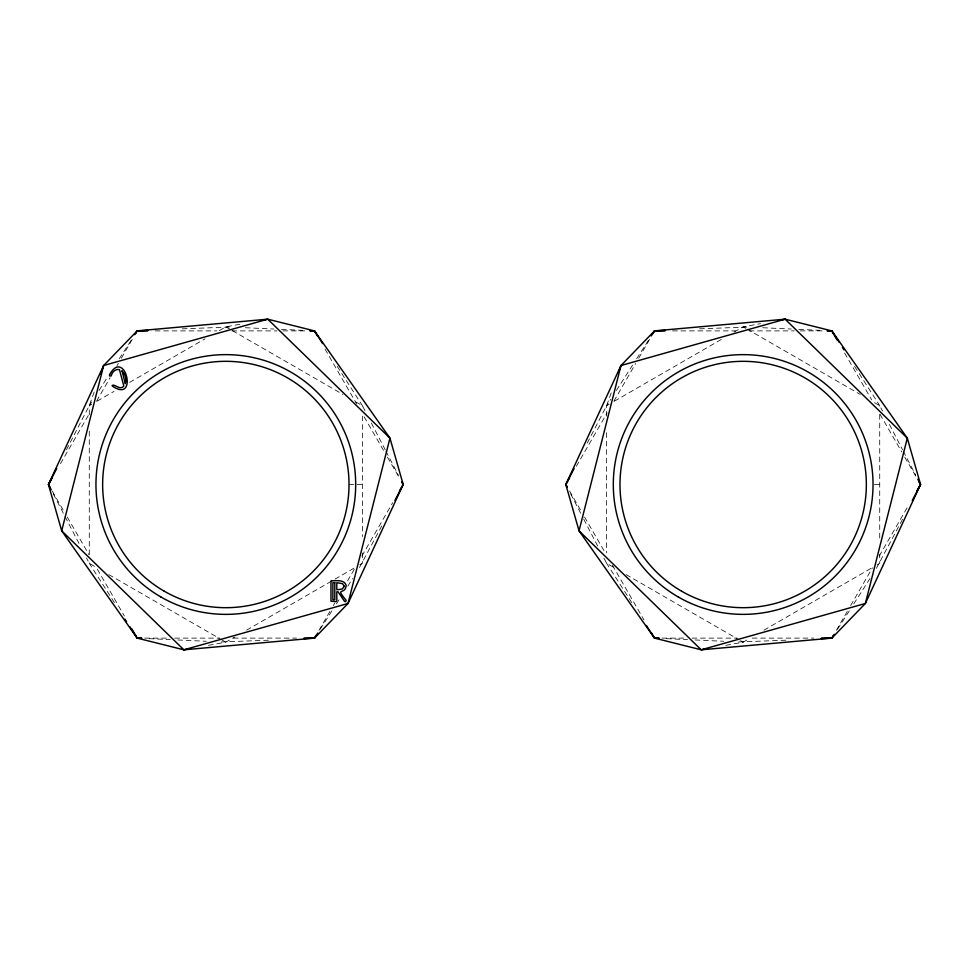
<?xml version="1.0" encoding="UTF-8"?>
<svg xmlns="http://www.w3.org/2000/svg" width="969" height="969" viewBox="0 0 969 969"><rect width="100%" height="100%" fill="white"/><g stroke="black" fill="none" stroke-linecap="round" stroke-linejoin="round"><path stroke-width="0.73" stroke-dasharray="4.84 3.63" d="M66.449 449.761L89.281 405.672L95.216 389.053M587.25 443.075L606.63 405.672L612.069 390.434M381.75 525.925L358.312 569.675M902.551 519.239L875.661 569.675M60.478 463.666L89.79 412.903M96.549 401.19L110.078 377.753M116.849 366.04L118.351 363.436M121.355 358.227L132.632 338.702M319.019 630.298L330.296 610.773M333.3 605.564L334.802 602.96M347.58 580.831L355.102 567.81M361.861 556.097L392.675 502.729M576.325 466.271L607.139 412.903M613.898 401.19L635.7 363.436M638.704 358.227L649.981 338.702M836.368 630.298L847.645 610.773M850.649 605.564L872.451 567.81M879.21 556.097L908.522 505.333M89.281 414.671L89.281 405.672L93.339 399.325M99.02 390.459L107.934 376.517M119.296 358.772L131.457 339.756M320.194 629.244L332.355 610.228M336.413 603.893L339.659 598.818M347.774 586.148L352.631 578.541M606.63 416.173L606.63 405.672L610.688 399.325M616.369 390.459L632.587 365.107M636.645 358.772L648.806 339.756M837.543 629.244L849.704 610.228M853.762 603.893L869.98 578.541M89.281 405.672L91.885 404.17M97.082 401.166L113.991 391.403M129.592 382.392L205.016 338.847M219.321 330.586L225.825 326.832L243.183 323.67M606.63 405.672L609.235 404.17M614.431 401.166L722.365 338.847M734.066 332.088L743.175 326.832L760.532 323.67M208.468 645.33L225.825 642.168L234.934 636.912M246.635 630.153L329.86 582.103M335.056 579.099L354.569 567.834M359.765 564.83L362.37 563.328L362.37 552.924M725.817 645.33L743.175 642.168L749.679 638.414M763.984 630.153L871.918 567.834M877.115 564.83L879.719 563.328L879.719 554.413M182.233 328.83L230.331 327.037M699.582 328.83L747.68 327.037M221.32 641.962L269.418 640.17M738.669 641.962L786.767 640.17M155.173 330.889L216.802 330.889M231.833 330.889L276.94 330.889M282.948 330.889L307.003 330.889M672.522 330.889L735.653 330.889M749.182 330.889L794.277 330.889M800.297 330.889L824.34 330.889M349.01 484.5L354.351 484.5M357.028 484.5L362.37 484.5M874.377 484.5L879.719 484.5M144.66 638.111L168.703 638.111M174.723 638.111L219.818 638.111M233.347 638.111L296.478 638.111M661.997 638.111L686.052 638.111M692.06 638.111L737.167 638.111M752.198 638.111L813.827 638.111M762.712 327.728L791.273 329.036M798.795 329.375L819.835 330.332M245.363 327.728L273.924 329.036M281.446 329.375L302.485 330.332M666.515 638.668L687.554 639.625M695.076 639.964L723.637 641.272M149.165 638.668L170.205 639.625M177.727 639.964L206.288 641.272M743.175 326.832L745.779 328.334M747.075 329.085L860.218 394.407M874.51 402.668L879.719 405.672L882.48 411.013M225.825 326.832L231.034 329.835M232.33 330.586L342.869 394.407M355.865 401.917L362.37 405.672L366.524 413.678M613.135 567.083L606.63 563.328L602.476 555.322M626.131 574.593L739.274 639.915M740.57 640.666L743.175 642.168M94.49 566.332L89.281 563.328L86.52 557.987M108.782 574.593L219.321 638.414M220.629 639.165L225.825 642.168M854.573 366.379L879.719 405.672L879.719 408.639M631.776 602.621L606.63 563.328L606.63 560.336M337.224 366.379L362.37 405.672L362.37 408.639M114.427 602.621L89.281 563.328L89.281 560.336M844.641 353.019L871.7 399.882M879.961 414.199L901.764 451.954M904.767 457.162L916.795 477.996M569.554 491.004L581.582 511.838M584.586 517.046L604.886 552.197M612.396 565.206L643.961 619.881M325.039 349.119L356.604 403.794M364.114 416.803L384.414 451.954M387.418 457.162L399.446 477.996M52.205 491.004L64.233 511.838M67.236 517.046L89.039 554.801M97.3 569.118L124.359 615.981M889.409 424.374L902.551 449.761M903.253 451.094L915.705 475.149M570.644 493.851L583.096 517.906M583.786 519.239L597.631 545.959M371.369 423.041L385.214 449.761M385.904 451.094L398.356 475.149M53.295 493.851L64.366 515.229M65.056 516.574L79.591 544.626M879.719 414.587L879.719 538.049M606.63 432.695L606.63 552.827M362.37 416.076L362.37 536.56M89.281 431.193L89.281 554.329"/><path stroke-width="1.45" d="M183.88 649.811L348.016 603.481L389.962 438.17L267.771 319.189L103.635 365.519L61.689 530.83L137.138 638.111L183.88 649.811L314.513 638.111L348.016 603.481L403.201 484.5L389.962 438.17L314.513 330.889L267.771 319.189L137.138 330.889L103.635 365.519L48.45 484.5L61.689 530.83L183.88 649.811L189.67 648.758M785.12 319.189L620.984 365.519L579.038 530.83L654.487 638.111L701.229 649.811L831.862 638.111L865.365 603.481L920.55 484.5L907.311 438.17L831.862 330.889L785.12 319.189L654.487 330.889L620.984 365.519L565.799 484.5L579.038 530.83L701.229 649.811L865.365 603.481L907.311 438.17L785.12 319.189L779.33 320.242M100.667 373.828L103.635 365.519M618.997 371.054L620.984 365.519M56.759 468.463L48.45 484.5L51.224 489.842M394.892 500.537L403.201 484.5L401.82 481.823M574.108 468.463L565.799 484.5L567.18 487.177M912.241 500.537L920.55 484.5L917.776 479.158M52.205 477.996L48.45 484.5L49.952 487.104M135.636 333.493L137.138 330.889L147.663 330.405M316.015 635.507L314.513 638.111L303.987 638.595M399.446 491.004L403.201 484.5L401.699 481.896M569.554 477.996L565.799 484.5L567.301 487.104M652.985 333.493L654.487 330.889L665.013 330.405M833.364 635.507L831.862 638.111L821.337 638.595M916.795 491.004L920.55 484.5L919.048 481.896M134.703 334.693L137.138 330.889L147.663 330.889M317.759 633.048L314.513 638.111L303.987 638.111M651.241 335.952L654.487 330.889L665.013 330.889M834.297 634.307L831.862 638.111L821.337 638.111M261.981 320.242L266.33 319.455M702.67 649.545L707.019 648.758M310.007 330.889L314.513 330.889L322.629 343.559M827.356 330.889L831.862 330.889L839.166 342.299M141.644 638.111L137.138 638.111L129.834 626.701M658.993 638.111L654.487 638.111L646.371 625.441M827.356 330.683L831.862 330.889L837.119 339.998M310.007 330.683L314.513 330.889L317.517 336.098M658.993 638.317L654.487 638.111L651.483 632.902M141.644 638.317L137.138 638.111L131.881 629.002M121.852 370.861C125.316 373.998 126.769 379.23 125.292 383.676L122.142 371.127M842.412 347.362L844.023 349.894M124.977 619.106L126.588 621.638M330.962 581.267L330.962 601.168L336.231 601.664L336.812 600.986L336.812 591.805L338.048 591.805L344.613 601.483L345.691 601.664L346.187 600.368C334.426 586.402 345.218 595.693 346.187 585.337C344.225 579.28 336.425 580.903 331.555 580.782L330.962 581.267M109.521 374.7L109.788 376.081L111.181 375.911C111.932 372.193 115.408 368.644 119.429 369.564L123.838 386.013C120.156 390.895 114.923 383.76 112.186 385.408L112.307 386.037C138.676 404.267 125.122 346.829 109.521 374.7M344.274 586.257L342.239 589.031L336.812 589.806L336.812 582.72L342.505 583.617L344.274 586.257M334.814 582.72L332.876 582.72L332.876 599.75L334.814 599.75L334.814 582.72M681.582 591.175A123.172 123.172 0 0 0 866.347 484.5A123.172 123.172 0 0 0 681.582 377.825A123.172 123.172 0 0 0 681.582 591.175M678.239 596.965A129.858 129.858 0 0 0 873.033 484.5A129.858 129.858 0 0 0 678.239 372.035A129.858 129.858 0 0 0 678.239 596.965M160.89 596.965A129.858 129.858 0 0 0 355.684 484.5A129.858 129.858 0 0 0 160.89 372.035A129.858 129.858 0 0 0 160.89 596.965M164.233 591.175A123.172 123.172 0 0 0 349.01 484.5A123.172 123.172 0 0 0 164.233 377.825A123.172 123.172 0 0 0 164.233 591.175"/></g></svg>
